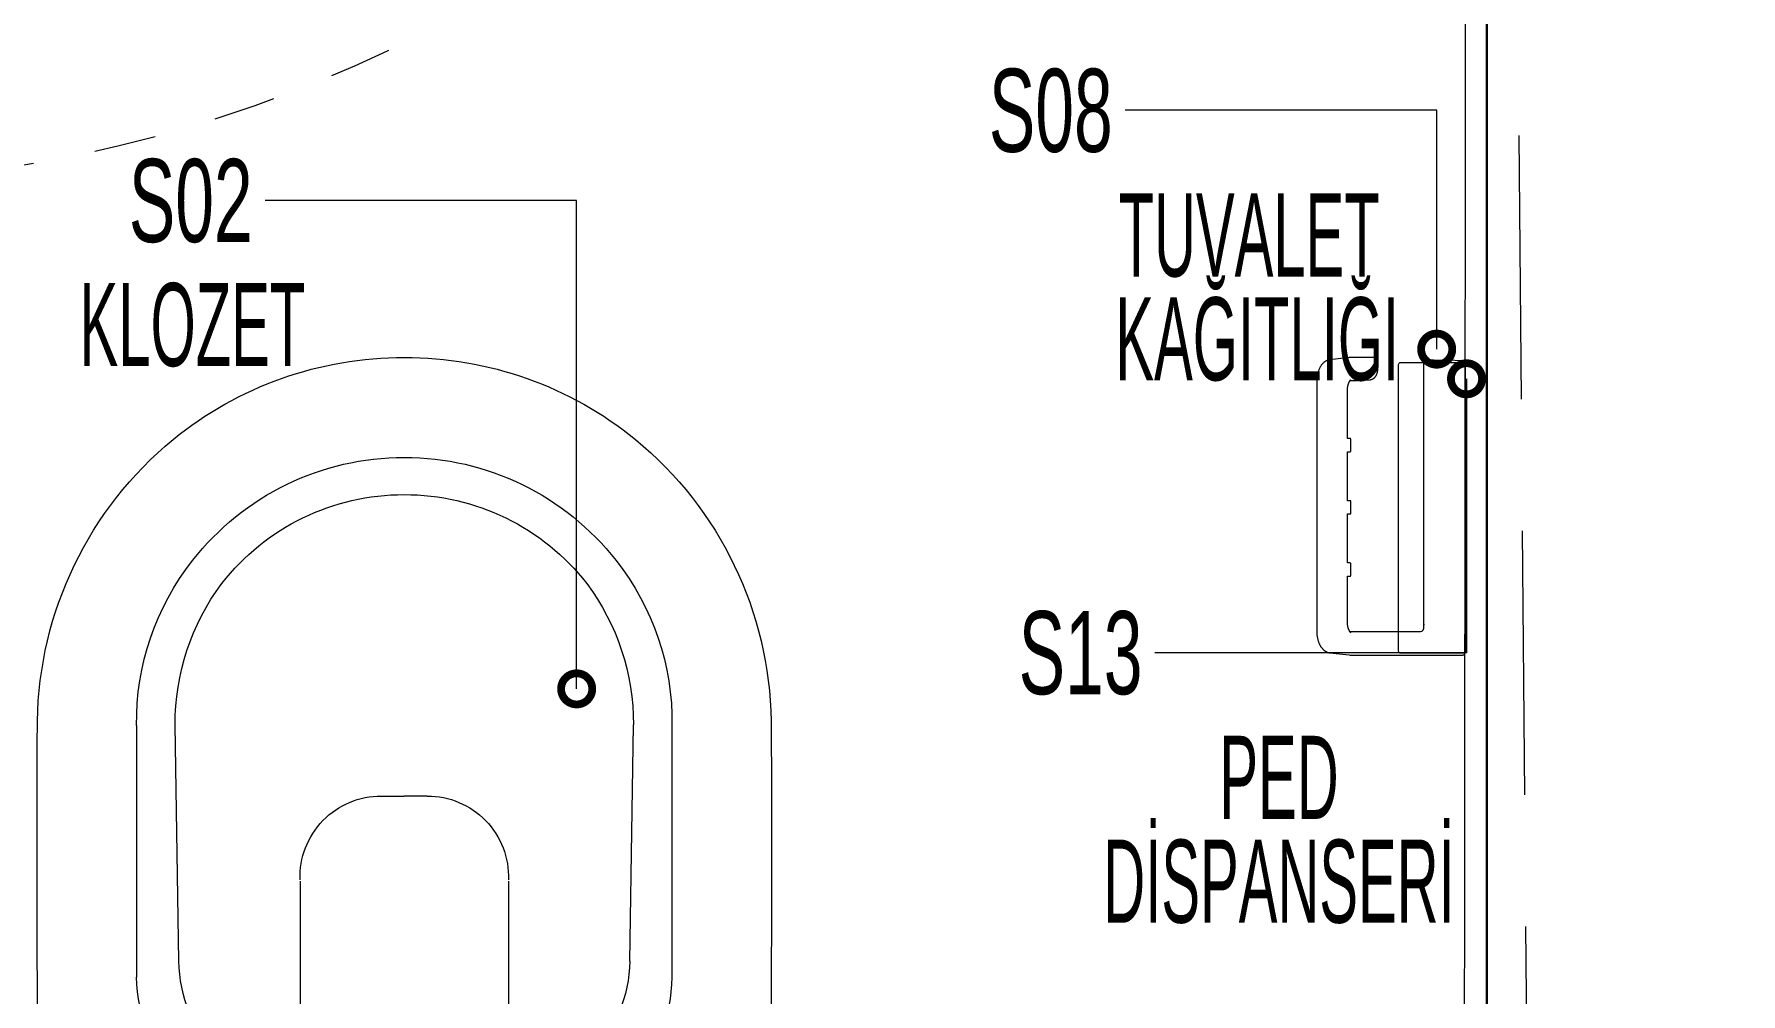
# Model space of a CAD drawing. Header units: centimetres. Extents: x 5488 to 20269, y -31398 to -19684.
# Drawn here: x 13804.4 to 13886.6, y -23173.4 to -23127.2 of the extents above; entities that cross this region are included whole.
import ezdxf
from ezdxf import colors
from ezdxf.entities.mleader import LeaderData, LeaderLine
from ezdxf.math import Vec2, Vec3

# ---------------------------------------------------------------- set-up
doc = ezdxf.new("R2010")
doc.units = ezdxf.units.CM
doc.linetypes.add('HIDDEN', pattern=[9.525, 6.35, -3.175])
doc.linetypes.add('XKITLINE02', pattern=[4, 2, -2])
for name, color, linetype, lineweight in [('xxx_Auto_Duvar_Duvar Plan Kesit', 7, 'Continuous', 30), ('xxx_Auto_Kaplama_Ahşap', 34, 'Continuous', 0), ('xxx_Auto_Kaplama_Seramik', 182, 'Continuous', 13), ('xxx_Auto_Konstruksiyon_Metal', 141, 'Continuous', 0), ('xxx_Auto_SIGN_GENERAL', 51, 'Continuous', 0), ('xxx_Auto_Tefris_Silik', 252, 'Continuous', 13), ('xxx_Auto_Tefris_Tefris', 32, 'Continuous', 15)]:
    doc.layers.add(name, color=color, linetype=linetype, lineweight=lineweight)
doc.styles.add('AUTOBAN', font='')
doc.styles.add('ROMANS', font='romans')
doc.styles.get('AUTOBAN').set_extended_font_data('Helvetica Normal Tr')

# ---------------------------------------------------------------- blocks, each defined once
blk = doc.blocks.new('A$Cd4c68676')
at = {"layer": 'xxx_Auto_Duvar_Duvar Plan Kesit'}
blk.add_lwpolyline([(343.757, -272.389), (343.757, 223.96), (123.521, 222.598), (123.474, 209.194)], dxfattribs=at)
at = {"layer": 'xxx_Auto_Kaplama_Ahşap', "color": 8, "linetype": 'XKITLINE02', "ltscale": 1.5, "true_color": 0x808080}
blk.add_lwpolyline([(258.849, -140.852), (258.849, -210.352, 0.443945), (328.746, -140.852)], format="xyb", dxfattribs=at)
at = {"layer": 'xxx_Auto_Kaplama_Seramik'}
blk.add_lwpolyline([(342.667, -272.389), (342.805, -143.537)], dxfattribs=at)
blk = doc.blocks.new('_DotSmall')
at = {"color": 0, "linetype": 'ByBlock', "const_width": 0.5}
blk.add_lwpolyline([(-0.0625, 0, 1), (0.0625, 0, 1)], format="xyb", close=True, dxfattribs=at)
blk = doc.blocks.new('x2202_Autoban_Istinye Park_Food Hall_PLAN_altlik_20220517$0$2202_Autoban_Istinye Park_Food Hall_PLAN_altlik_20220506$0$S02_plan')
for points in [[(-12.889, 36.37), (-12.889, 24.238)], [(-10.862, 25.013), (-11.034, 36.395)], [(10.862, 25.013), (11.034, 36.395)], [(12.889, 36.37), (12.889, 24.238)], [(-1.095, 32.966), (0, 32.966)], [(1.095, 32.966), (0, 32.966)], [(-5.016, 28.868), (-5.016, 18.217)], [(5.015, 28.868), (5.015, 18.216)], [(-17.4, 0), (17.4, 0)]]:
    blk.add_lwpolyline(points)
for centre in [(-8.642, 11.348), (8.642, 11.348)]:
    blk.add_circle(centre, 0.8)
for centre, radius, start, end in [((-0.062, 36.572), 17.506, 89.7974, 129.22758), ((0.062, 36.572), 17.506, 50.77242, 90.2026), ((0.263, 36.287), 17.933, 129.45495, 179.07193), ((-0.263, 36.287), 17.933, 0.92807, 50.54505), ((-0.01, 36.345), 12.926, 89.95741, 141.99514), ((0.01, 36.345), 12.926, 38.00486, 90.04259), ((-0.01, 36.345), 11.136, 89.95741, 141.99514), ((0.01, 36.345), 11.136, 38.00486, 90.04259), ((-0.374, 36.544), 12.517, 141.68433, 180.79765), ((0.374, 36.544), 12.517, 359.20235, 38.31567), ((0.252, 36.44), 11.286, 143.24276, 180.23273), ((-0.252, 36.44), 11.286, 359.76727, 36.75724), ((1582.2, 29.996), 1599.881, 179.764303, 181.0743), ((-1582.2, 29.996), 1599.881, 358.9257, 0.235697), ((-1.124, 29.072), 3.894, 89.72209, 181.97048), ((1.124, 29.072), 3.894, 358.02952, 90.27791), ((-3.628, 25.23), 7.238, 181.71562, 221.4572), ((3.628, 25.23), 7.238, 318.5428, 358.28438), ((-5.197, 24.405), 7.694, 181.24623, 262.05724), ((5.197, 24.405), 7.694, 277.94276, 358.75377), ((-3.792, 25.217), 7.106, 222.2561, 261.19345), ((3.792, 25.217), 7.106, 278.80655, 317.7439), ((1.957, 93.93), 76.044, 264.84125, 268.52514), ((-1.957, 93.93), 76.044, 271.47486, 275.15875), ((1.657, 104.235), 87.808, 264.82698, 268.9188), ((-1.657, 104.235), 87.808, 271.0812, 275.17302)]:
    blk.add_arc(centre, radius, start, end)
blk = doc.blocks.new('x2202_Autoban_Istinye Park_Food Hall_PLAN_altlik_20220517$0$2202_Autoban_Istinye Park_Food Hall_PLAN_altlik_20220506$0$S22_plan')
blk.add_lwpolyline([(-6.9, 3.2), (6.9, 3.2, -0.414214), (7, 3.1), (7, 0), (-7, 0), (-7, 3.1, -0.414214)], format="xyb", close=True)
blk = doc.blocks.new('x2202_Autoban_Istinye Park_Food Hall_PLAN_altlik_20220517$0$2202_Autoban_Istinye Park_Food Hall_PLAN_altlik_20220506$0$S10_plan')
for p, q in [((-6.982, 0), (6.982, 0)), ((6.982, 0), (6.986, 0)), ((-7.09, -0.151), (-7.089, -0.133)), ((-7.09, -0.194), (-7.09, -0.151)), ((-7.09, -5.526), (-7.09, -0.194)), ((-7.089, -0.133), (-7.088, -0.115)), ((-7.088, -0.115), (-7.087, -0.109)), ((-7.087, -0.109), (-7.086, -0.102)), ((-7.086, -0.097), (-7.085, -0.091)), ((-7.086, -0.102), (-7.086, -0.097)), ((-7.085, -0.091), (-7.084, -0.086)), ((-7.084, -0.086), (-7.082, -0.081)), ((-7.082, -0.081), (-7.081, -0.077)), ((-7.081, -0.077), (-7.08, -0.074)), ((-7.08, -0.074), (-7.079, -0.07)), ((-7.079, -0.07), (-7.078, -0.067)), ((-7.078, -0.067), (-7.077, -0.063)), ((-7.077, -0.063), (-7.075, -0.06)), ((-7.075, -0.06), (-7.074, -0.057)), ((-7.074, -0.057), (-7.072, -0.054)), ((-7.072, -0.054), (-7.07, -0.051)), ((-7.07, -0.051), (-7.068, -0.048)), ((-7.068, -0.048), (-7.066, -0.045)), ((-7.066, -0.045), (-7.064, -0.042)), ((-7.064, -0.042), (-7.062, -0.039)), ((-7.062, -0.039), (-7.06, -0.036)), ((-7.06, -0.036), (-7.058, -0.034)), ((-7.058, -0.034), (-7.055, -0.031)), ((-7.055, -0.031), (-7.053, -0.029)), ((-7.053, -0.029), (-7.05, -0.026)), ((-7.05, -0.026), (-7.047, -0.024)), ((-7.047, -0.024), (-7.045, -0.022)), ((-7.045, -0.022), (-7.042, -0.019)), ((-7.042, -0.019), (-7.039, -0.017)), ((-7.039, -0.017), (-7.036, -0.016)), ((-7.036, -0.016), (-7.033, -0.014)), ((-7.033, -0.014), (-7.03, -0.012)), ((-7.03, -0.012), (-7.027, -0.01)), ((-7.027, -0.01), (-7.023, -0.009)), ((-7.023, -0.009), (-7.02, -0.007)), ((-7.02, -0.007), (-7.017, -0.006)), ((-7.017, -0.006), (-7.013, -0.005)), ((-7.013, -0.005), (-7.01, -0.004)), ((-7.01, -0.004), (-7.007, -0.003)), ((-7.007, -0.003), (-7.003, -0.002)), ((-7.003, -0.002), (-7, -0.002)), ((-7, -0.002), (-6.996, -0.001)), ((-6.996, -0.001), (-6.993, -0.001)), ((-6.993, -0.001), (-6.989, 0)), ((-6.989, 0), (-6.986, 0)), ((-6.986, 0), (-6.982, 0)), ((6.986, 0), (6.989, 0)), ((6.989, 0), (6.992, -0.001)), ((6.992, -0.001), (6.996, -0.001)), ((6.996, -0.001), (6.999, -0.002)), ((6.999, -0.002), (7.003, -0.002)), ((7.003, -0.002), (7.006, -0.003)), ((7.006, -0.003), (7.009, -0.004)), ((7.009, -0.004), (7.013, -0.005)), ((7.013, -0.005), (7.016, -0.006)), ((7.016, -0.006), (7.019, -0.007)), ((7.019, -0.007), (7.023, -0.009)), ((7.023, -0.009), (7.026, -0.01)), ((7.026, -0.01), (7.029, -0.012)), ((7.029, -0.012), (7.032, -0.013)), ((7.032, -0.013), (7.035, -0.015)), ((7.035, -0.015), (7.038, -0.017)), ((7.038, -0.017), (7.041, -0.019)), ((7.041, -0.019), (7.043, -0.021)), ((7.043, -0.021), (7.046, -0.023)), ((7.046, -0.023), (7.049, -0.025)), ((7.049, -0.025), (7.051, -0.028)), ((7.051, -0.028), (7.054, -0.03)), ((7.054, -0.03), (7.056, -0.033)), ((7.056, -0.033), (7.058, -0.035)), ((7.058, -0.035), (7.061, -0.038)), ((7.061, -0.038), (7.063, -0.041)), ((7.063, -0.041), (7.065, -0.044)), ((7.065, -0.044), (7.067, -0.047)), ((7.067, -0.047), (7.068, -0.049)), ((7.068, -0.049), (7.07, -0.052)), ((7.07, -0.052), (7.072, -0.055)), ((7.072, -0.055), (7.073, -0.059)), ((7.073, -0.059), (7.074, -0.062)), ((7.074, -0.062), (7.076, -0.065)), ((7.076, -0.065), (7.077, -0.068)), ((7.077, -0.068), (7.078, -0.071)), ((7.078, -0.071), (7.079, -0.074)), ((7.079, -0.074), (7.08, -0.078)), ((7.08, -0.078), (7.08, -0.081)), ((7.08, -0.081), (7.081, -0.084)), ((7.081, -0.084), (7.081, -0.088)), ((7.081, -0.088), (7.082, -0.091)), ((7.082, -0.091), (7.082, -0.094)), ((7.082, -0.094), (7.082, -0.098)), ((7.082, -0.098), (7.091, -0.498)), ((7.091, -0.498), (7.114, -1.498)), ((7.114, -1.498), (7.12, -1.756)), ((-5.956, -2.088), (-5.977, -2.155)), ((-5.977, -2.143), (-5.977, -2.143)), ((-5.977, -2.143), (-5.977, -5.538)), ((-5.95, -2.082), (-5.956, -2.088)), ((-5.945, -2.076), (-5.95, -2.082)), ((-5.939, -2.07), (-5.945, -2.076)), ((-5.932, -2.064), (-5.939, -2.07)), ((-5.926, -2.058), (-5.932, -2.064)), ((-5.919, -2.053), (-5.926, -2.058)), ((-5.913, -2.048), (-5.919, -2.053)), ((-5.906, -2.043), (-5.913, -2.048)), ((-5.899, -2.038), (-5.906, -2.043)), ((-5.892, -2.034), (-5.899, -2.038)), ((-5.884, -2.03), (-5.892, -2.034)), ((-5.877, -2.026), (-5.884, -2.03)), ((-5.869, -2.022), (-5.877, -2.026)), ((-5.861, -2.019), (-5.869, -2.022)), ((-5.853, -2.016), (-5.861, -2.019)), ((-5.845, -2.013), (-5.853, -2.016)), ((-5.837, -2.01), (-5.845, -2.013)), ((-5.829, -2.008), (-5.837, -2.01)), ((-5.821, -2.006), (-5.829, -2.008)), ((-5.813, -2.004), (-5.821, -2.006)), ((-5.804, -2.003), (-5.813, -2.004)), ((-5.796, -2.001), (-5.804, -2.003)), ((-5.788, -2.001), (-5.796, -2.001)), ((-5.779, -2), (-5.788, -2.001)), ((-5.771, -2), (-5.779, -2)), ((-5.762, -2), (-5.771, -2)), ((-5.754, -2), (-5.762, -2)), ((-5.745, -2), (-5.754, -2)), ((-5.738, -2), (-5.745, -2)), ((-5.61, -1.993), (-5.738, -2)), ((7.023, -2), (-5.738, -2)), ((-5.61, -1.993), (-5.61, -1.993)), ((-5.492, -1.997), (-5.492, -1.997)), ((-5.491, -1.997), (-5.491, -1.997)), ((7.027, -2), (7.023, -2)), ((7.03, -2), (7.027, -2)), ((7.033, -1.999), (7.03, -2)), ((7.037, -1.999), (7.033, -1.999)), ((7.04, -1.999), (7.037, -1.999)), ((7.044, -1.998), (7.04, -1.999)), ((7.047, -1.997), (7.044, -1.998)), ((7.05, -1.996), (7.047, -1.997)), ((7.054, -1.995), (7.05, -1.996)), ((7.057, -1.994), (7.054, -1.995)), ((7.06, -1.993), (7.057, -1.994)), ((7.063, -1.991), (7.06, -1.993)), ((7.067, -1.99), (7.063, -1.991)), ((7.07, -1.988), (7.067, -1.99)), ((7.073, -1.987), (7.07, -1.988)), ((7.076, -1.985), (7.073, -1.987)), ((7.079, -1.983), (7.076, -1.985)), ((7.081, -1.981), (7.079, -1.983)), ((7.084, -1.979), (7.081, -1.981)), ((7.087, -1.977), (7.084, -1.979)), ((7.09, -1.975), (7.087, -1.977)), ((7.092, -1.972), (7.09, -1.975)), ((7.095, -1.97), (7.092, -1.972)), ((7.097, -1.967), (7.095, -1.97)), ((7.099, -1.965), (7.097, -1.967)), ((7.101, -1.962), (7.099, -1.965)), ((7.104, -1.959), (7.101, -1.962)), ((7.106, -1.957), (7.104, -1.959)), ((7.107, -1.954), (7.106, -1.957)), ((7.109, -1.951), (7.107, -1.954)), ((7.111, -1.948), (7.109, -1.951)), ((7.113, -1.945), (7.111, -1.948)), ((7.114, -1.941), (7.113, -1.945)), ((7.115, -1.938), (7.114, -1.941)), ((7.117, -1.935), (7.115, -1.938)), ((7.118, -1.932), (7.117, -1.935)), ((7.119, -1.928), (7.118, -1.932)), ((7.12, -1.925), (7.119, -1.928)), ((7.12, -1.756), (7.123, -1.898)), ((7.121, -1.922), (7.12, -1.925)), ((7.122, -1.915), (7.121, -1.918)), ((7.121, -1.918), (7.121, -1.922)), ((7.123, -1.908), (7.122, -1.912)), ((7.122, -1.912), (7.122, -1.915)), ((7.123, -1.898), (7.123, -1.901)), ((7.123, -1.901), (7.123, -1.905)), ((7.123, -1.905), (7.123, -1.908)), ((6.123, -5.195), (6.165, -4.588)), ((6.165, -4.588), (6.166, -4.578)), ((6.166, -4.578), (6.167, -4.568)), ((6.167, -4.568), (6.168, -4.558)), ((6.168, -4.558), (6.17, -4.549)), ((6.17, -4.549), (6.172, -4.539)), ((6.172, -4.539), (6.174, -4.529)), ((6.174, -4.529), (6.177, -4.52)), ((6.177, -4.52), (6.179, -4.51)), ((6.179, -4.51), (6.183, -4.501)), ((6.183, -4.501), (6.186, -4.491)), ((6.186, -4.491), (6.19, -4.482)), ((6.19, -4.482), (6.193, -4.473)), ((6.193, -4.473), (6.198, -4.463)), ((6.198, -4.463), (6.202, -4.454)), ((6.202, -4.454), (6.207, -4.445)), ((6.207, -4.445), (6.212, -4.437)), ((6.212, -4.437), (6.217, -4.427)), ((6.217, -4.427), (6.223, -4.418)), ((6.223, -4.418), (6.229, -4.409)), ((6.229, -4.409), (6.235, -4.401)), ((6.235, -4.401), (6.242, -4.392)), ((6.242, -4.392), (6.249, -4.383)), ((6.249, -4.383), (6.256, -4.375)), ((6.256, -4.375), (6.263, -4.367)), ((6.263, -4.367), (6.271, -4.359)), ((6.271, -4.359), (6.279, -4.351)), ((6.279, -4.351), (6.287, -4.343)), ((6.287, -4.343), (6.295, -4.336)), ((6.295, -4.336), (6.303, -4.329)), ((6.303, -4.329), (6.312, -4.322)), ((6.312, -4.322), (6.321, -4.315)), ((6.321, -4.315), (6.33, -4.308)), ((6.33, -4.308), (6.339, -4.301)), ((6.339, -4.301), (6.348, -4.295)), ((6.348, -4.295), (6.357, -4.289)), ((6.357, -4.289), (6.367, -4.283)), ((6.367, -4.283), (6.377, -4.278)), ((6.377, -4.278), (6.387, -4.272)), ((6.387, -4.272), (6.397, -4.267)), ((6.397, -4.267), (6.407, -4.262)), ((6.407, -4.262), (6.417, -4.257)), ((6.417, -4.257), (6.428, -4.252)), ((6.428, -4.252), (6.438, -4.248)), ((6.438, -4.248), (6.449, -4.244)), ((6.449, -4.244), (6.46, -4.24)), ((6.46, -4.24), (6.471, -4.236)), ((6.471, -4.236), (6.482, -4.232)), ((6.482, -4.232), (6.493, -4.229)), ((6.493, -4.229), (6.503, -4.226)), ((6.503, -4.226), (6.514, -4.223)), ((6.514, -4.223), (6.524, -4.221)), ((6.524, -4.221), (6.535, -4.218)), ((6.535, -4.218), (6.545, -4.216)), ((6.545, -4.216), (6.556, -4.214)), ((6.556, -4.214), (6.567, -4.212)), ((6.567, -4.212), (6.578, -4.211)), ((6.578, -4.211), (6.588, -4.209)), ((6.588, -4.209), (6.599, -4.208)), ((6.599, -4.208), (6.61, -4.207)), ((6.61, -4.207), (6.621, -4.206)), ((6.621, -4.206), (6.632, -4.205)), ((6.632, -4.205), (6.642, -4.205)), ((6.642, -4.205), (6.653, -4.205)), ((6.653, -4.205), (6.664, -4.205)), ((6.664, -4.205), (7.136, -4.205)), ((7.136, -4.205), (7.14, -4.205)), ((7.14, -4.205), (7.143, -4.205)), ((7.143, -4.205), (7.147, -4.205)), ((7.147, -4.205), (7.15, -4.206)), ((7.15, -4.206), (7.153, -4.206)), ((7.153, -4.206), (7.157, -4.207)), ((7.157, -4.207), (7.16, -4.207)), ((7.16, -4.207), (7.163, -4.208)), ((7.163, -4.208), (7.167, -4.209)), ((7.167, -4.209), (7.17, -4.21)), ((7.17, -4.21), (7.173, -4.212)), ((7.173, -4.212), (7.176, -4.213)), ((7.176, -4.213), (7.179, -4.214)), ((7.179, -4.214), (7.182, -4.216)), ((7.182, -4.216), (7.185, -4.217)), ((7.185, -4.217), (7.188, -4.219)), ((7.188, -4.219), (7.191, -4.221)), ((7.191, -4.221), (7.194, -4.223)), ((7.194, -4.223), (7.197, -4.225)), ((7.197, -4.225), (7.2, -4.227)), ((7.2, -4.227), (7.202, -4.229)), ((7.202, -4.229), (7.205, -4.232)), ((7.205, -4.232), (7.207, -4.234)), ((7.207, -4.234), (7.21, -4.236)), ((7.21, -4.236), (7.212, -4.239)), ((7.212, -4.239), (7.214, -4.241)), ((7.214, -4.241), (7.216, -4.244)), ((7.216, -4.244), (7.218, -4.247)), ((7.218, -4.247), (7.22, -4.25)), ((7.22, -4.25), (7.222, -4.253)), ((7.222, -4.253), (7.224, -4.256)), ((7.224, -4.256), (7.225, -4.259)), ((7.225, -4.259), (7.227, -4.262)), ((7.227, -4.262), (7.228, -4.265)), ((7.228, -4.265), (7.229, -4.268)), ((7.229, -4.268), (7.231, -4.271)), ((7.231, -4.271), (7.232, -4.274)), ((7.232, -4.274), (7.233, -4.278)), ((7.233, -4.278), (7.234, -4.281)), ((7.234, -4.281), (7.234, -4.284)), ((7.234, -4.284), (7.235, -4.288)), ((7.235, -4.288), (7.236, -4.291)), ((7.236, -4.291), (7.236, -4.294)), ((7.236, -4.294), (7.236, -4.298)), ((7.236, -4.298), (7.236, -4.301)), ((7.236, -4.301), (7.236, -4.305)), ((7.236, -4.305), (7.236, -5.526)), ((-7.087, -5.578), (-7.09, -5.526)), ((-6.982, -6.512), (-7.087, -5.579)), ((-6.023, -5.493), (-6.013, -5.505)), ((-6.013, -5.505), (-6.009, -5.51)), ((-6.009, -5.51), (-6.005, -5.514)), ((-6.005, -5.514), (-6.001, -5.518)), ((-6.001, -5.518), (-5.997, -5.522)), ((-5.997, -5.522), (-5.992, -5.526)), ((-5.992, -5.526), (-5.979, -5.536)), ((-5.979, -5.536), (-5.966, -5.545)), ((-5.966, -5.545), (-5.953, -5.554)), ((-5.953, -5.554), (-5.939, -5.563)), ((-5.939, -5.563), (-5.925, -5.571)), ((-5.925, -5.571), (-5.911, -5.579)), ((-5.911, -5.579), (-5.896, -5.586)), ((-5.896, -5.586), (-5.881, -5.593)), ((-5.881, -5.593), (-5.866, -5.599)), ((-5.866, -5.599), (-5.851, -5.605)), ((-5.851, -5.605), (-5.836, -5.61)), ((-5.836, -5.61), (-5.818, -5.617)), ((-5.818, -5.617), (-5.8, -5.622)), ((-5.8, -5.622), (-5.769, -5.631)), ((-5.769, -5.631), (-5.738, -5.638)), ((-5.738, -5.638), (-5.707, -5.645)), ((-5.707, -5.645), (-5.676, -5.65)), ((-5.676, -5.65), (-5.644, -5.655)), ((-5.644, -5.655), (-5.613, -5.658)), ((-5.613, -5.658), (-5.581, -5.661)), ((-5.581, -5.661), (-5.549, -5.662)), ((-5.549, -5.662), (-5.517, -5.662)), ((-5.517, -5.662), (-3.297, -5.662)), ((-3.297, -5.531), (-3.296, -5.53)), ((-3.297, -5.532), (-3.297, -5.531)), ((-3.297, -5.533), (-3.297, -5.532)), ((-3.297, -5.534), (-3.297, -5.533)), ((-3.297, -5.536), (-3.297, -5.534)), ((-3.297, -5.662), (-3.297, -5.536)), ((-3.296, -5.527), (-3.295, -5.526)), ((-3.296, -5.528), (-3.296, -5.527)), ((-3.296, -5.529), (-3.296, -5.528)), ((-3.296, -5.53), (-3.296, -5.529)), ((-3.295, -5.525), (-3.295, -5.524)), ((-3.295, -5.524), (-3.294, -5.524)), ((-3.295, -5.526), (-3.295, -5.525)), ((-3.294, -5.522), (-3.293, -5.521)), ((-3.294, -5.523), (-3.294, -5.522)), ((-3.294, -5.524), (-3.294, -5.523)), ((-3.293, -5.52), (-3.292, -5.519)), ((-3.293, -5.521), (-3.293, -5.52)), ((-3.292, -5.519), (-3.291, -5.518)), ((-3.291, -5.518), (-3.291, -5.517)), ((-3.291, -5.517), (-3.29, -5.517)), ((-3.29, -5.517), (-3.289, -5.516)), ((-3.289, -5.515), (-3.288, -5.514)), ((-3.289, -5.516), (-3.289, -5.515)), ((-3.288, -5.514), (-3.287, -5.514)), ((-3.287, -5.513), (-3.286, -5.512)), ((-3.287, -5.514), (-3.287, -5.513)), ((-3.286, -5.512), (-3.285, -5.512)), ((-3.285, -5.512), (-3.284, -5.511)), ((-3.284, -5.511), (-3.283, -5.51)), ((-3.283, -5.51), (-3.282, -5.51)), ((-3.282, -5.51), (-3.282, -5.509)), ((-3.282, -5.509), (-3.281, -5.509)), ((-3.281, -5.509), (-3.28, -5.508)), ((-3.28, -5.508), (-3.279, -5.508)), ((-3.279, -5.508), (-3.278, -5.508)), ((-3.278, -5.508), (-3.277, -5.507)), ((-3.277, -5.507), (-3.276, -5.507)), ((-3.276, -5.507), (-3.275, -5.507)), ((-3.275, -5.507), (-3.274, -5.506)), ((-3.274, -5.506), (-3.273, -5.506)), ((-3.273, -5.506), (-3.272, -5.506)), ((-3.272, -5.506), (-3.271, -5.506)), ((-3.271, -5.506), (-3.27, -5.506)), ((-3.27, -5.506), (-3.269, -5.506)), ((-3.269, -5.506), (-3.268, -5.506)), ((-3.268, -5.506), (-3.267, -5.506)), ((-3.267, -5.506), (-3.266, -5.506)), ((-3.266, -5.506), (-3.266, -5.506)), ((-3.266, -5.506), (-3.266, -5.506)), ((-3.266, -5.506), (-3.265, -5.506)), ((-3.265, -5.506), (-3.265, -5.506)), ((-3.265, -5.506), (-3.264, -5.506)), ((-3.264, -5.506), (-3.264, -5.506)), ((-3.264, -5.506), (-3.263, -5.506)), ((-3.263, -5.506), (-3.26, -5.506)), ((-3.26, -5.506), (-3.259, -5.506)), ((-3.259, -5.506), (-3.255, -5.506)), ((-3.255, -5.506), (-3.255, -5.506)), ((-3.255, -5.506), (-3.252, -5.506)), ((-3.252, -5.506), (-3.252, -5.506)), ((-3.252, -5.506), (-3.25, -5.506)), ((-3.25, -5.506), (-3.249, -5.506)), ((-3.249, -5.506), (-3.248, -5.506)), ((-3.248, -5.506), (-3.246, -5.506)), ((-3.246, -5.506), (-3.243, -5.506)), ((-3.243, -5.506), (-3.242, -5.506)), ((-3.242, -5.506), (-3.24, -5.506)), ((-3.24, -5.506), (-3.239, -5.506)), ((-3.239, -5.506), (-3.237, -5.506)), ((-3.237, -5.506), (-3.235, -5.506)), ((-3.235, -5.506), (-3.233, -5.506)), ((-3.233, -5.506), (-2.84, -5.506)), ((-2.84, -5.506), (-2.838, -5.506)), ((-2.838, -5.506), (-2.699, -5.506)), ((-2.699, -5.506), (-2.696, -5.506)), ((-2.696, -5.506), (-2.696, -5.506)), ((-2.696, -5.506), (-2.694, -5.506)), ((-2.694, -5.506), (-2.693, -5.506)), ((-2.693, -5.506), (-2.692, -5.506)), ((-2.692, -5.506), (-2.691, -5.506)), ((-2.691, -5.506), (-2.69, -5.506)), ((-2.69, -5.506), (-2.689, -5.506)), ((-2.689, -5.506), (-2.689, -5.506)), ((-2.689, -5.506), (-2.688, -5.506)), ((-2.688, -5.506), (-2.687, -5.506)), ((-2.687, -5.506), (-2.687, -5.506)), ((-2.687, -5.506), (-2.686, -5.506)), ((-2.686, -5.506), (-2.685, -5.506)), ((-2.685, -5.506), (-2.684, -5.506)), ((-2.684, -5.506), (-2.683, -5.506)), ((-2.683, -5.506), (-2.682, -5.506)), ((-2.682, -5.506), (-2.681, -5.506)), ((-2.681, -5.506), (-2.68, -5.506)), ((-2.68, -5.506), (-2.679, -5.507)), ((-2.679, -5.507), (-2.678, -5.507)), ((-2.678, -5.507), (-2.677, -5.507)), ((-2.677, -5.507), (-2.676, -5.508)), ((-2.676, -5.508), (-2.675, -5.508)), ((-2.675, -5.508), (-2.674, -5.508)), ((-2.674, -5.508), (-2.673, -5.509)), ((-2.673, -5.509), (-2.672, -5.509)), ((-2.672, -5.509), (-2.671, -5.51)), ((-2.671, -5.51), (-2.67, -5.51)), ((-2.67, -5.51), (-2.67, -5.511)), ((-2.67, -5.511), (-2.669, -5.512)), ((-2.669, -5.512), (-2.668, -5.512)), ((-2.668, -5.512), (-2.667, -5.513)), ((-2.667, -5.513), (-2.666, -5.514)), ((-2.666, -5.514), (-2.666, -5.514)), ((-2.666, -5.514), (-2.665, -5.515)), ((-2.665, -5.515), (-2.664, -5.516)), ((-2.664, -5.516), (-2.664, -5.517)), ((-2.664, -5.517), (-2.663, -5.517)), ((-2.663, -5.517), (-2.662, -5.518)), ((-2.662, -5.518), (-2.662, -5.519)), ((-2.662, -5.519), (-2.661, -5.52)), ((-2.661, -5.52), (-2.661, -5.521)), ((-2.661, -5.521), (-2.66, -5.522)), ((-2.66, -5.522), (-2.66, -5.523)), ((-2.66, -5.523), (-2.659, -5.524)), ((-2.659, -5.524), (-2.659, -5.524)), ((-2.659, -5.524), (-2.659, -5.525)), ((-2.659, -5.525), (-2.658, -5.526)), ((-2.658, -5.526), (-2.658, -5.527)), ((-2.658, -5.527), (-2.658, -5.528)), ((-2.658, -5.528), (-2.658, -5.529)), ((-2.658, -5.529), (-2.657, -5.53)), ((-2.657, -5.53), (-2.657, -5.531)), ((-2.657, -5.531), (-2.657, -5.532)), ((-2.657, -5.532), (-2.657, -5.533)), ((-2.657, -5.533), (-2.657, -5.534)), ((-2.657, -5.534), (-2.657, -5.536)), ((-2.657, -5.536), (-2.657, -5.662)), ((-2.657, -5.662), (-0.297, -5.662)), ((-0.297, -5.526), (-0.296, -5.525)), ((-0.297, -5.527), (-0.297, -5.526)), ((-0.297, -5.528), (-0.297, -5.527)), ((-0.297, -5.529), (-0.297, -5.528)), ((-0.297, -5.53), (-0.297, -5.529)), ((-0.297, -5.662), (-0.297, -5.53)), ((-0.296, -5.522), (-0.295, -5.521)), ((-0.296, -5.523), (-0.296, -5.522)), ((-0.296, -5.524), (-0.296, -5.523)), ((-0.296, -5.525), (-0.296, -5.524)), ((-0.295, -5.519), (-0.294, -5.518)), ((-0.295, -5.52), (-0.295, -5.519)), ((-0.295, -5.521), (-0.295, -5.52)), ((-0.294, -5.516), (-0.293, -5.515)), ((-0.294, -5.517), (-0.294, -5.516)), ((-0.294, -5.518), (-0.294, -5.517)), ((-0.293, -5.515), (-0.293, -5.514)), ((-0.293, -5.514), (-0.292, -5.514)), ((-0.292, -5.514), (-0.291, -5.513)), ((-0.291, -5.512), (-0.29, -5.511)), ((-0.291, -5.513), (-0.291, -5.512)), ((-0.29, -5.511), (-0.289, -5.51)), ((-0.289, -5.51), (-0.288, -5.509)), ((-0.289, -5.51), (-0.289, -5.51)), ((-0.288, -5.509), (-0.287, -5.508)), ((-0.287, -5.508), (-0.287, -5.507)), ((-0.287, -5.507), (-0.286, -5.507)), ((-0.286, -5.507), (-0.285, -5.506)), ((-0.285, -5.506), (-0.284, -5.505)), ((-0.284, -5.505), (-0.283, -5.505)), ((-0.283, -5.505), (-0.282, -5.504)), ((-0.282, -5.504), (-0.281, -5.503)), ((-0.282, -5.504), (-0.282, -5.504)), ((-0.281, -5.503), (-0.28, -5.503)), ((-0.28, -5.503), (-0.279, -5.502)), ((-0.279, -5.502), (-0.278, -5.502)), ((-0.278, -5.502), (-0.277, -5.502)), ((-0.277, -5.502), (-0.276, -5.501)), ((-0.276, -5.501), (-0.275, -5.501)), ((-0.275, -5.501), (-0.274, -5.501)), ((-0.274, -5.501), (-0.273, -5.501)), ((-0.273, -5.501), (-0.272, -5.5)), ((-0.272, -5.5), (-0.271, -5.5)), ((-0.271, -5.5), (-0.27, -5.5)), ((-0.27, -5.5), (-0.269, -5.5)), ((-0.269, -5.5), (-0.268, -5.5)), ((-0.268, -5.5), (-0.267, -5.5)), ((-0.267, -5.5), (-0.266, -5.5)), ((-0.266, -5.5), (-0.266, -5.5)), ((-0.266, -5.5), (-0.266, -5.5)), ((-0.266, -5.5), (-0.265, -5.5)), ((-0.265, -5.5), (-0.265, -5.5)), ((-0.265, -5.5), (-0.264, -5.5)), ((-0.264, -5.5), (-0.264, -5.5)), ((-0.264, -5.5), (-0.263, -5.5)), ((-0.263, -5.5), (-0.26, -5.5)), ((-0.26, -5.5), (-0.259, -5.5)), ((-0.259, -5.5), (-0.255, -5.5)), ((-0.255, -5.5), (-0.255, -5.5)), ((-0.255, -5.5), (-0.252, -5.5)), ((-0.252, -5.5), (-0.252, -5.5)), ((-0.252, -5.5), (-0.25, -5.5)), ((-0.25, -5.5), (-0.249, -5.5)), ((-0.249, -5.5), (-0.248, -5.5)), ((-0.248, -5.5), (-0.246, -5.5)), ((-0.246, -5.5), (-0.243, -5.5)), ((-0.243, -5.5), (-0.242, -5.5)), ((-0.242, -5.5), (-0.24, -5.5)), ((-0.24, -5.5), (-0.239, -5.5)), ((-0.239, -5.5), (-0.237, -5.5)), ((-0.237, -5.5), (-0.235, -5.5)), ((-0.235, -5.5), (-0.233, -5.5)), ((-0.233, -5.5), (0.16, -5.5)), ((0.16, -5.5), (0.162, -5.5)), ((0.162, -5.5), (0.301, -5.5)), ((0.301, -5.5), (0.304, -5.5)), ((0.304, -5.5), (0.304, -5.5)), ((0.304, -5.5), (0.306, -5.5)), ((0.306, -5.5), (0.307, -5.5)), ((0.307, -5.5), (0.308, -5.5)), ((0.308, -5.5), (0.309, -5.5)), ((0.309, -5.5), (0.31, -5.5)), ((0.31, -5.5), (0.311, -5.5)), ((0.311, -5.5), (0.311, -5.5)), ((0.311, -5.5), (0.312, -5.5)), ((0.312, -5.5), (0.313, -5.5)), ((0.313, -5.5), (0.313, -5.5)), ((0.313, -5.5), (0.314, -5.5)), ((0.314, -5.5), (0.315, -5.5)), ((0.315, -5.5), (0.316, -5.5)), ((0.316, -5.5), (0.317, -5.5)), ((0.317, -5.5), (0.318, -5.5)), ((0.318, -5.5), (0.319, -5.501)), ((0.319, -5.501), (0.32, -5.501)), ((0.32, -5.501), (0.321, -5.501)), ((0.321, -5.501), (0.322, -5.501)), ((0.322, -5.501), (0.323, -5.502)), ((0.323, -5.502), (0.324, -5.502)), ((0.324, -5.502), (0.325, -5.502)), ((0.325, -5.502), (0.326, -5.503)), ((0.326, -5.503), (0.327, -5.503)), ((0.327, -5.503), (0.328, -5.504)), ((0.328, -5.504), (0.329, -5.504)), ((0.329, -5.504), (0.33, -5.505)), ((0.33, -5.505), (0.33, -5.505)), ((0.33, -5.505), (0.331, -5.506)), ((0.331, -5.506), (0.332, -5.507)), ((0.332, -5.507), (0.333, -5.507)), ((0.333, -5.507), (0.334, -5.508)), ((0.334, -5.508), (0.334, -5.509)), ((0.334, -5.509), (0.335, -5.51)), ((0.335, -5.51), (0.336, -5.51)), ((0.336, -5.51), (0.336, -5.511)), ((0.336, -5.511), (0.337, -5.512)), ((0.337, -5.512), (0.338, -5.513)), ((0.338, -5.513), (0.338, -5.514)), ((0.338, -5.514), (0.339, -5.514)), ((0.339, -5.514), (0.339, -5.515)), ((0.339, -5.515), (0.34, -5.516)), ((0.34, -5.516), (0.34, -5.517)), ((0.34, -5.517), (0.341, -5.518)), ((0.341, -5.518), (0.341, -5.519)), ((0.341, -5.519), (0.341, -5.52)), ((0.341, -5.52), (0.342, -5.521)), ((0.342, -5.521), (0.342, -5.522)), ((0.342, -5.522), (0.342, -5.523)), ((0.342, -5.523), (0.342, -5.524)), ((0.342, -5.524), (0.343, -5.525)), ((0.343, -5.525), (0.343, -5.526)), ((0.343, -5.526), (0.343, -5.527)), ((0.343, -5.527), (0.343, -5.528)), ((0.343, -5.528), (0.343, -5.529)), ((0.343, -5.529), (0.343, -5.53)), ((0.343, -5.53), (0.343, -5.662)), ((0.343, -5.662), (2.703, -5.662)), ((2.703, -5.531), (2.704, -5.53)), ((2.703, -5.532), (2.703, -5.531)), ((2.703, -5.533), (2.703, -5.532)), ((2.703, -5.534), (2.703, -5.533)), ((2.703, -5.536), (2.703, -5.534)), ((2.703, -5.662), (2.703, -5.536)), ((2.704, -5.527), (2.705, -5.526)), ((2.704, -5.528), (2.704, -5.527)), ((2.704, -5.529), (2.704, -5.528)), ((2.704, -5.53), (2.704, -5.529)), ((2.705, -5.525), (2.705, -5.524)), ((2.705, -5.524), (2.706, -5.524)), ((2.705, -5.526), (2.705, -5.525)), ((2.706, -5.522), (2.707, -5.521)), ((2.706, -5.523), (2.706, -5.522)), ((2.706, -5.524), (2.706, -5.523)), ((2.707, -5.52), (2.708, -5.519)), ((2.707, -5.521), (2.707, -5.52)), ((2.708, -5.519), (2.709, -5.518)), ((2.709, -5.518), (2.709, -5.517)), ((2.709, -5.517), (2.71, -5.517)), ((2.71, -5.517), (2.711, -5.516)), ((2.711, -5.515), (2.712, -5.514)), ((2.711, -5.516), (2.711, -5.515)), ((2.712, -5.514), (2.713, -5.514)), ((2.713, -5.513), (2.714, -5.512)), ((2.713, -5.514), (2.713, -5.513)), ((2.714, -5.512), (2.715, -5.512)), ((2.715, -5.512), (2.716, -5.511)), ((2.716, -5.511), (2.717, -5.51)), ((2.717, -5.51), (2.718, -5.51)), ((2.718, -5.51), (2.718, -5.509)), ((2.718, -5.509), (2.719, -5.509)), ((2.719, -5.509), (2.72, -5.508)), ((2.72, -5.508), (2.721, -5.508)), ((2.721, -5.508), (2.722, -5.508)), ((2.722, -5.508), (2.723, -5.507)), ((2.723, -5.507), (2.724, -5.507)), ((2.724, -5.507), (2.725, -5.507)), ((2.725, -5.507), (2.726, -5.506)), ((2.726, -5.506), (2.727, -5.506)), ((2.727, -5.506), (2.728, -5.506)), ((2.728, -5.506), (2.729, -5.506)), ((2.729, -5.506), (2.73, -5.506)), ((2.73, -5.506), (2.731, -5.506)), ((2.731, -5.506), (2.732, -5.506)), ((2.732, -5.506), (2.733, -5.506)), ((2.733, -5.506), (2.734, -5.506)), ((2.734, -5.506), (2.734, -5.506)), ((2.734, -5.506), (2.734, -5.506)), ((2.734, -5.506), (2.735, -5.506)), ((2.735, -5.506), (2.735, -5.506)), ((2.735, -5.506), (2.736, -5.506)), ((2.736, -5.506), (2.736, -5.506)), ((2.736, -5.506), (2.737, -5.506)), ((2.737, -5.506), (2.74, -5.506)), ((2.74, -5.506), (2.741, -5.506)), ((2.741, -5.506), (2.745, -5.506)), ((2.745, -5.506), (2.745, -5.506)), ((2.745, -5.506), (2.748, -5.506)), ((2.748, -5.506), (2.748, -5.506)), ((2.748, -5.506), (2.75, -5.506)), ((2.75, -5.506), (2.751, -5.506)), ((2.751, -5.506), (2.752, -5.506)), ((2.752, -5.506), (2.754, -5.506)), ((2.754, -5.506), (2.757, -5.506)), ((2.757, -5.506), (2.758, -5.506)), ((2.758, -5.506), (2.76, -5.506)), ((2.76, -5.506), (2.761, -5.506)), ((2.761, -5.506), (2.763, -5.506)), ((2.763, -5.506), (2.765, -5.506)), ((2.765, -5.506), (2.767, -5.506)), ((2.767, -5.506), (3.16, -5.506)), ((3.16, -5.506), (3.162, -5.506)), ((3.162, -5.506), (3.301, -5.506)), ((3.301, -5.506), (3.304, -5.506)), ((3.304, -5.506), (3.304, -5.506)), ((3.304, -5.506), (3.306, -5.506)), ((3.306, -5.506), (3.307, -5.506)), ((3.307, -5.506), (3.308, -5.506)), ((3.308, -5.506), (3.309, -5.506)), ((3.309, -5.506), (3.31, -5.506)), ((3.31, -5.506), (3.311, -5.506)), ((3.311, -5.506), (3.311, -5.506)), ((3.311, -5.506), (3.312, -5.506)), ((3.312, -5.506), (3.313, -5.506)), ((3.313, -5.506), (3.313, -5.506)), ((3.313, -5.506), (3.314, -5.506)), ((3.314, -5.506), (3.315, -5.506)), ((3.315, -5.506), (3.316, -5.506)), ((3.316, -5.506), (3.317, -5.506)), ((3.317, -5.506), (3.318, -5.506)), ((3.318, -5.506), (3.319, -5.506)), ((3.319, -5.506), (3.32, -5.506)), ((3.32, -5.506), (3.321, -5.507)), ((3.321, -5.507), (3.322, -5.507)), ((3.322, -5.507), (3.323, -5.507)), ((3.323, -5.507), (3.324, -5.508)), ((3.324, -5.508), (3.325, -5.508)), ((3.325, -5.508), (3.326, -5.508)), ((3.326, -5.508), (3.327, -5.509)), ((3.327, -5.509), (3.328, -5.509)), ((3.328, -5.509), (3.329, -5.51)), ((3.329, -5.51), (3.33, -5.51)), ((3.33, -5.51), (3.33, -5.511)), ((3.33, -5.511), (3.331, -5.512)), ((3.331, -5.512), (3.332, -5.512)), ((3.332, -5.512), (3.333, -5.513)), ((3.333, -5.513), (3.334, -5.514)), ((3.334, -5.514), (3.334, -5.514)), ((3.334, -5.514), (3.335, -5.515)), ((3.335, -5.515), (3.336, -5.516)), ((3.336, -5.516), (3.336, -5.517)), ((3.336, -5.517), (3.337, -5.517)), ((3.337, -5.517), (3.338, -5.518)), ((3.338, -5.518), (3.338, -5.519)), ((3.338, -5.519), (3.339, -5.52)), ((3.339, -5.52), (3.339, -5.521)), ((3.339, -5.521), (3.34, -5.522)), ((3.34, -5.522), (3.34, -5.523)), ((3.34, -5.523), (3.341, -5.524)), ((3.341, -5.524), (3.341, -5.524)), ((3.341, -5.524), (3.341, -5.525)), ((3.341, -5.525), (3.342, -5.526)), ((3.342, -5.526), (3.342, -5.527)), ((3.342, -5.527), (3.342, -5.528)), ((3.342, -5.528), (3.342, -5.529)), ((3.342, -5.529), (3.343, -5.53)), ((3.343, -5.53), (3.343, -5.531)), ((3.343, -5.531), (3.343, -5.532)), ((3.343, -5.532), (3.343, -5.533)), ((3.343, -5.533), (3.343, -5.534)), ((3.343, -5.534), (3.343, -5.536)), ((3.343, -5.536), (3.343, -5.662)), ((3.343, -5.662), (5.663, -5.662)), ((5.663, -5.662), (5.695, -5.662)), ((5.695, -5.662), (5.727, -5.66)), ((5.727, -5.66), (5.759, -5.658)), ((5.759, -5.658), (5.79, -5.655)), ((5.79, -5.655), (5.822, -5.65)), ((5.822, -5.65), (5.853, -5.645)), ((5.853, -5.645), (5.884, -5.639)), ((5.884, -5.639), (5.909, -5.633)), ((5.909, -5.633), (5.934, -5.626)), ((5.934, -5.626), (5.958, -5.619)), ((5.958, -5.619), (5.982, -5.61)), ((5.982, -5.61), (5.984, -5.61)), ((5.984, -5.61), (6.005, -5.602)), ((6.005, -5.602), (6.026, -5.593)), ((6.026, -5.593), (6.046, -5.584)), ((6.046, -5.584), (6.066, -5.574)), ((6.066, -5.574), (6.076, -5.568)), ((6.076, -5.568), (6.087, -5.562)), ((6.087, -5.562), (6.096, -5.556)), ((6.096, -5.556), (6.105, -5.551)), ((6.105, -5.551), (6.113, -5.545)), ((6.113, -5.545), (6.121, -5.539)), ((6.121, -5.539), (6.128, -5.534)), ((6.123, -5.198), (6.123, -5.195)), ((6.123, -5.538), (6.123, -5.198)), ((6.128, -5.534), (6.135, -5.529)), ((6.135, -5.529), (6.138, -5.526)), ((6.138, -5.526), (6.144, -5.521)), ((6.144, -5.521), (6.148, -5.517)), ((6.148, -5.517), (6.152, -5.513)), ((6.152, -5.513), (6.156, -5.509)), ((6.156, -5.509), (6.159, -5.506)), ((6.159, -5.506), (6.162, -5.503)), ((6.162, -5.503), (6.164, -5.5)), ((6.164, -5.5), (6.165, -5.498)), ((6.165, -5.498), (6.167, -5.497)), ((6.167, -5.495), (6.168, -5.494)), ((6.167, -5.497), (6.167, -5.495)), ((6.168, -5.494), (6.168, -5.493)), ((6.168, -5.493), (6.169, -5.493)), ((7.233, -5.579), (7.129, -6.512)), ((7.236, -5.526), (7.234, -5.578)), ((-6.981, -6.522), (-6.982, -6.512)), ((-6.98, -6.532), (-6.981, -6.522)), ((-6.978, -6.542), (-6.98, -6.532)), ((-6.976, -6.553), (-6.978, -6.542)), ((-6.974, -6.563), (-6.976, -6.553)), ((-6.971, -6.574), (-6.974, -6.563)), ((-6.968, -6.584), (-6.971, -6.574)), ((7.118, -6.568), (7.114, -6.586)), ((7.122, -6.549), (7.118, -6.568)), ((7.126, -6.531), (7.122, -6.549)), ((7.128, -6.512), (7.126, -6.531)), ((-6.966, -6.594), (-6.968, -6.584)), ((-6.962, -6.604), (-6.966, -6.594)), ((-6.959, -6.615), (-6.962, -6.604)), ((-6.957, -6.621), (-6.959, -6.615)), ((-6.952, -6.635), (-6.957, -6.621)), ((-6.948, -6.643), (-6.952, -6.635)), ((-6.945, -6.652), (-6.948, -6.643)), ((-6.941, -6.66), (-6.945, -6.652)), ((-6.937, -6.669), (-6.941, -6.66)), ((-6.933, -6.677), (-6.937, -6.669)), ((-6.924, -6.694), (-6.933, -6.677)), ((-6.917, -6.708), (-6.924, -6.694)), ((-6.909, -6.721), (-6.917, -6.708)), ((-6.901, -6.734), (-6.909, -6.721)), ((-6.892, -6.748), (-6.901, -6.734)), ((-6.885, -6.758), (-6.892, -6.748)), ((-6.877, -6.768), (-6.885, -6.758)), ((-6.865, -6.784), (-6.877, -6.768)), ((-6.852, -6.799), (-6.865, -6.784)), ((-6.839, -6.814), (-6.852, -6.799)), ((-6.825, -6.829), (-6.839, -6.814)), ((-6.811, -6.844), (-6.825, -6.829)), ((-6.796, -6.858), (-6.811, -6.844)), ((-6.781, -6.872), (-6.796, -6.858)), ((-6.765, -6.886), (-6.781, -6.872)), ((-6.749, -6.899), (-6.765, -6.886)), ((-6.73, -6.914), (-6.749, -6.899)), ((-6.711, -6.928), (-6.73, -6.914)), ((-6.691, -6.942), (-6.711, -6.928)), ((-6.67, -6.955), (-6.691, -6.942)), ((-6.649, -6.968), (-6.67, -6.955)), ((-6.628, -6.981), (-6.649, -6.968)), ((-6.606, -6.993), (-6.628, -6.981)), ((-6.583, -7.004), (-6.606, -6.993)), ((-6.556, -7.017), (-6.583, -7.004)), ((-6.528, -7.03), (-6.556, -7.017)), ((-6.501, -7.042), (-6.528, -7.03)), ((-6.472, -7.052), (-6.501, -7.042)), ((-6.442, -7.063), (-6.472, -7.052)), ((-6.405, -7.076), (-6.442, -7.063)), ((-6.367, -7.087), (-6.405, -7.076)), ((-6.328, -7.097), (-6.367, -7.087)), ((-6.29, -7.106), (-6.328, -7.097)), ((-6.25, -7.114), (-6.29, -7.106)), ((-6.21, -7.121), (-6.25, -7.114)), ((-6.17, -7.126), (-6.21, -7.121)), ((-6.129, -7.131), (-6.17, -7.126)), ((-6.089, -7.134), (-6.129, -7.131)), ((-6.048, -7.137), (-6.089, -7.134)), ((-6.014, -7.138), (-6.048, -7.137)), ((-5.98, -7.138), (-6.014, -7.138)), ((6.127, -7.138), (-5.98, -7.138)), ((6.175, -7.137), (6.127, -7.138)), ((6.223, -7.135), (6.175, -7.137)), ((6.251, -7.133), (6.223, -7.135)), ((6.278, -7.131), (6.251, -7.133)), ((6.306, -7.128), (6.278, -7.131)), ((6.333, -7.124), (6.306, -7.128)), ((6.36, -7.12), (6.333, -7.124)), ((6.387, -7.115), (6.36, -7.12)), ((6.414, -7.11), (6.387, -7.115)), ((6.441, -7.105), (6.414, -7.11)), ((6.467, -7.099), (6.441, -7.105)), ((6.494, -7.092), (6.467, -7.099)), ((6.52, -7.085), (6.494, -7.092)), ((6.545, -7.077), (6.52, -7.085)), ((6.582, -7.065), (6.545, -7.077)), ((6.619, -7.052), (6.582, -7.065)), ((6.649, -7.041), (6.619, -7.052)), ((6.679, -7.028), (6.649, -7.041)), ((6.709, -7.014), (6.679, -7.028)), ((6.738, -7), (6.709, -7.014)), ((6.76, -6.988), (6.738, -7)), ((6.782, -6.976), (6.76, -6.988)), ((6.804, -6.963), (6.782, -6.976)), ((6.824, -6.95), (6.804, -6.963)), ((6.845, -6.936), (6.824, -6.95)), ((6.865, -6.922), (6.845, -6.936)), ((6.884, -6.908), (6.865, -6.922)), ((6.902, -6.893), (6.884, -6.908)), ((6.923, -6.876), (6.902, -6.893)), ((6.935, -6.865), (6.923, -6.876)), ((6.946, -6.855), (6.935, -6.865)), ((6.957, -6.844), (6.946, -6.855)), ((6.968, -6.833), (6.957, -6.844)), ((6.979, -6.821), (6.968, -6.833)), ((6.989, -6.81), (6.979, -6.821)), ((7, -6.798), (6.989, -6.81)), ((7.012, -6.784), (7, -6.798)), ((7.023, -6.769), (7.012, -6.784)), ((7.034, -6.754), (7.023, -6.769)), ((7.045, -6.739), (7.034, -6.754)), ((7.055, -6.723), (7.045, -6.739)), ((7.064, -6.707), (7.055, -6.723)), ((7.073, -6.69), (7.064, -6.707)), ((7.081, -6.673), (7.073, -6.69)), ((7.089, -6.656), (7.081, -6.673)), ((7.096, -6.639), (7.089, -6.656)), ((7.103, -6.621), (7.096, -6.639)), ((7.108, -6.604), (7.103, -6.621)), ((7.114, -6.586), (7.108, -6.604))]:
    blk.add_line(p, q)
blk = doc.blocks.new('WC TEFRIS')
at = {"layer": 'xxx_Auto_Tefris_Tefris', "xscale": -1}
blk.add_blockref('x2202_Autoban_Istinye Park_Food Hall_PLAN_altlik_20220517$0$2202_Autoban_Istinye Park_Food Hall_PLAN_altlik_20220506$0$S02_plan', (0, -2.5), dxfattribs=at)
at = {"layer": 'xxx_Auto_Tefris_Tefris', "xscale": -1, "rotation": 270}
blk.add_blockref('x2202_Autoban_Istinye Park_Food Hall_PLAN_altlik_20220517$0$2202_Autoban_Istinye Park_Food Hall_PLAN_altlik_20220506$0$S10_plan', (51.079, 44.344), dxfattribs=at)
at = {"layer": 'xxx_Auto_Tefris_Tefris', "rotation": 90}
blk.add_blockref('x2202_Autoban_Istinye Park_Food Hall_PLAN_altlik_20220517$0$2202_Autoban_Istinye Park_Food Hall_PLAN_altlik_20220506$0$S22_plan', (51.079, 44.344), dxfattribs=at)
blk = doc.blocks.new('A$C1e03b758')
at = {"layer": 'xxx_Auto_SIGN_GENERAL', "color": 12, "char_height": 4, "attachment_point": 5, "line_spacing_factor": 0.75, "style": 'ROMANS'}
for s, width, insert in [('{\\fArial|b0|i0|c162|p34;\\W0.5;TUVALET\\P KAĞITLIĞI}', 26.80398, (346.89, -686.536)), ('{\\fArial|b0|i0|c162|p34;\\W0.5;KLOZET}', 11.09593, (296.006, -688.349)), ('{\\fArial|b0|i0|c162|p34;\\W0.5;PED \\PDİSPANSERİ}', 26.80398, (348.326, -712.651))]:
    blk.add_mtext_dynamic_manual_height_columns(s, width=width, gutter_width=20, heights=[0], dxfattribs=dict(at, insert=insert))
at = {"layer": 'xxx_Auto_SIGN_GENERAL', "color": 12}
ml = blk.add_multileader_mtext('Standard', dxfattribs=at)
ml.set_content('{\\W0.6;S08}', color=12, style='AUTOBAN')
ml.set_leader_properties()
ml.set_arrow_properties(name='DOTSMALL')
ml.build(insert=Vec2(0, 0))
ml.multileader.update_dxf_attribs({"has_text_frame": 1, "dogleg_length": 2.045, "arrow_head_size": 3})
ctx = ml.context
ctx.base_point, ctx.arrow_head_size, ctx.landing_gap_size, ctx.plane_origin = Vec3(333.546, -678.005), 3, 0.6, Vec3(310.953, -595.311)
ctx.text_align_type = 2
notes = []
notes.append((ctx, [(1, (1, 1, 0), (355.918, -678.005), (-1, 0), 15, [(0, [(355.918, -689.505)], 0, [])])]))
ctx.mtext.insert, ctx.mtext.width, ctx.mtext.defined_height, ctx.mtext.alignment, ctx.mtext.flow_direction = Vec3(340.318, -676.005), 4.20155, 4.28, 3, 5
ml = blk.add_multileader_mtext('Standard', dxfattribs=at)
ml.set_content('{\\W0.6;S02}', color=12, style='AUTOBAN')
ml.set_leader_properties()
ml.set_arrow_properties(name='DOTSMALL')
ml.build(insert=Vec2(0, 0))
ml.multileader.update_dxf_attribs({"has_text_frame": 1, "dogleg_length": 2.045, "arrow_head_size": 3})
ctx = ml.context
ctx.base_point, ctx.arrow_head_size, ctx.landing_gap_size, ctx.plane_origin = Vec3(292.134, -682.349), 3, 0.6, Vec3(269.541, -599.656)
ctx.text_align_type = 2
notes.append((ctx, [(1, (1, 1, 0), (314.506, -682.349), (-1, 0), 15, [(0, [(314.506, -705.862)], 0, [])])]))
ctx.mtext.insert, ctx.mtext.width, ctx.mtext.defined_height, ctx.mtext.alignment, ctx.mtext.flow_direction = Vec3(298.906, -680.349), 4.20155, 4.28, 3, 5
ml = blk.add_multileader_mtext('Standard', dxfattribs=at)
ml.set_content('{\\W0.6;S13}', color=12, style='AUTOBAN')
ml.set_leader_properties()
ml.set_arrow_properties(name='DOTSMALL')
ml.build(insert=Vec2(0, 0))
ml.multileader.update_dxf_attribs({"has_text_frame": 1, "dogleg_length": 2.045, "arrow_head_size": 3})
ctx = ml.context
ctx.base_point, ctx.arrow_head_size, ctx.landing_gap_size, ctx.plane_origin = Vec3(335.44, -704.12), 3, 0.6, Vec3(312.389, -621.427)
ctx.text_align_type = 2
notes.append((ctx, [(1, (1, 1, 0), (357.354, -704.12), (-1, 0), 15, [(0, [(357.354, -690.932)], 0, [])])]))
ctx.mtext.insert, ctx.mtext.width, ctx.mtext.defined_height, ctx.mtext.alignment, ctx.mtext.flow_direction = Vec3(341.754, -702.12), 4.20155, 4.28, 3, 5
for ctx, leaders in notes:
    for number, flags, end, landing, length, lines in leaders:
        leader = LeaderData()
        leader.index, (leader.has_last_leader_line, leader.has_dogleg_vector, leader.attachment_direction) = number, flags
        leader.last_leader_point, leader.dogleg_vector, leader.dogleg_length = Vec3(end), Vec3(landing), length
        for number, points, colour, breaks in lines:
            line = LeaderLine()
            line.index, line.vertices, line.color, line.breaks = number, Vec3.list(points), colors.encode_raw_color(colour), breaks
            leader.lines.append(line)
        ctx.leaders.append(leader)

msp = doc.modelspace()

# ---------------------------------------------------------------- block references
msp.add_blockref('A$Cd4c68676', (13530.577, -22923.935))

# ---------------------------------------------------------------- next in the draw order: linework, layer by layer
at = {"layer": 'xxx_Auto_Duvar_Duvar Plan Kesit'}
msp.add_lwpolyline([(13874.334, -22699.975), (13874.342, -23196.751), (13653.06, -23196.751), (13653.06, -22786.717)], dxfattribs=at)
at = {"layer": 'xxx_Auto_Tefris_Silik', "linetype": 'HIDDEN', "ltscale": 2}
msp.add_lwpolyline([(13886.574, -24402), (13866.924, -22062.733), (13463.71, -22063.105), (11962.076, -22094.246)], dxfattribs=at)

# ---------------------------------------------------------------- next in the draw order: block references
at = {"layer": 'xxx_Auto_Kaplama_Ahşap'}
msp.add_blockref('A$C1e03b758', (13516.009, -22452.835), dxfattribs=at)

# ---------------------------------------------------------------- next in the draw order: block references
at = {"layer": 'xxx_Auto_Konstruksiyon_Metal'}
msp.add_blockref('WC TEFRIS', (13822.215, -23194.323), dxfattribs=at)

doc.saveas('drawing.dxf')
